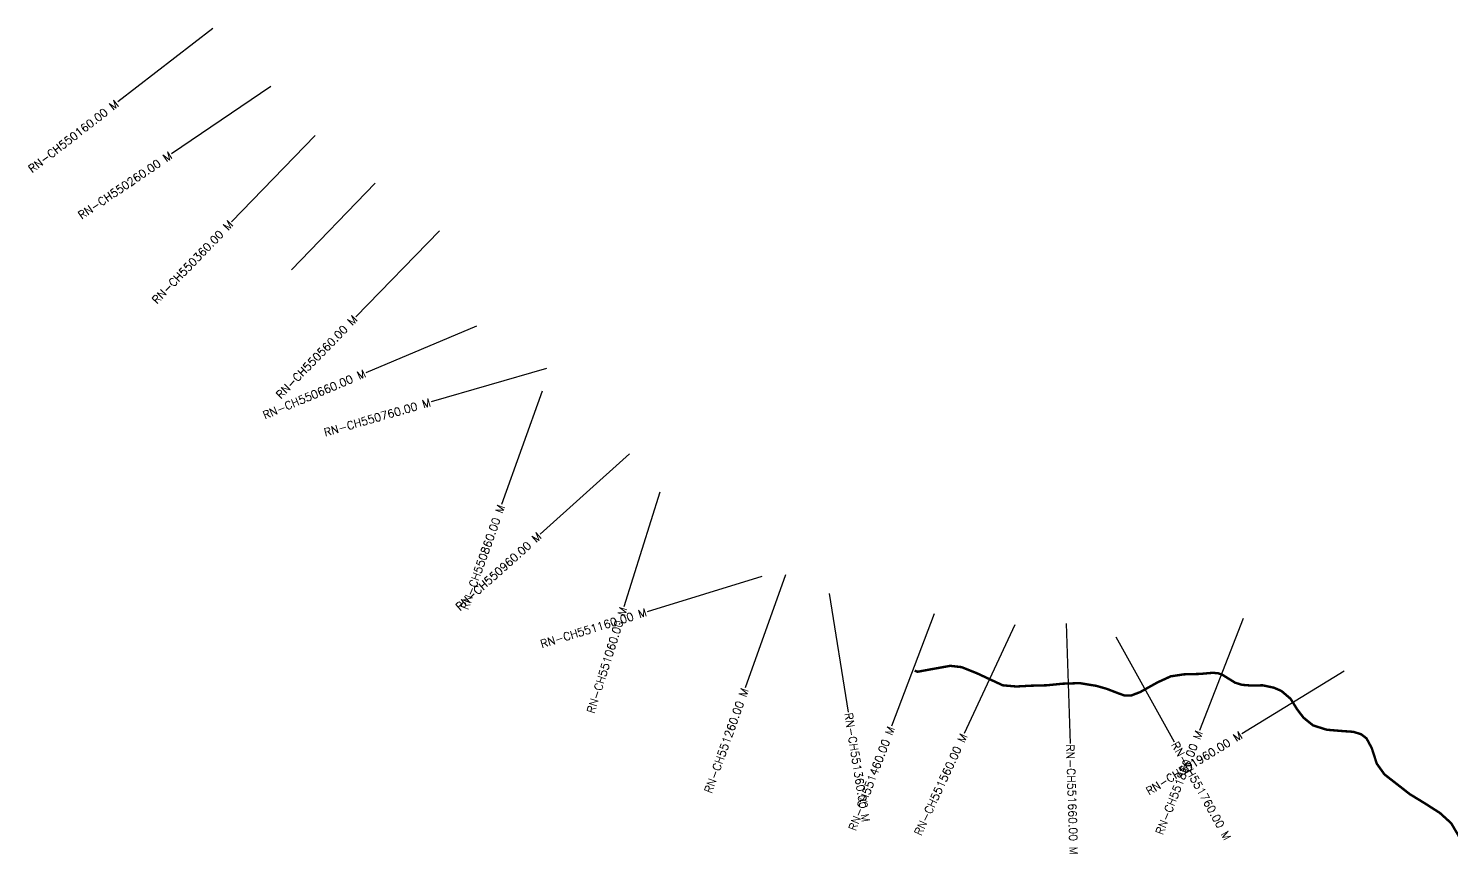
# Model space of a CAD drawing. Header units: metres. Extents: x 317826 to 321838, y 1856855 to 1863110.
# Drawn here: x 318259 to 320037, y 1858998 to 1860029 of the extents above; entities that cross this region are included whole.
import ezdxf
from ezdxf.enums import TextEntityAlignment as Align

# ---------------------------------------------------------------- set-up
doc = ezdxf.new("R2010")
doc.units = ezdxf.units.M
for name, color, linetype in [('CS', 134, 'Continuous'), ('CSMark', 6, 'Continuous'), ('NATURALLY PROTECTED', 3, 'Continuous')]:
    doc.layers.add(name, color=color, linetype=linetype)
doc.styles.get("Standard").update_dxf_attribs({"font": 'simplex.shx'})

msp = doc.modelspace()

# ---------------------------------------------------------------- linework, layer by layer
at = {"layer": 'CS'}
for p, q in [((318489.5, 1860028.7), (318370.9, 1859936.9)), ((318562.2, 1859956.2), (318438, 1859872)), ((318617.3, 1859894.9), (318512.9, 1859787.2)), ((318692.3, 1859835.3), (318588.1, 1859727.4)), ((318772.8, 1859776), (318668.2, 1859668.5)), ((318819.1, 1859656.9), (318680.8, 1859598.7)), ((318906.5, 1859603.9), (318762.4, 1859562.3)), ((318900.9, 1859575.6), (318850.5, 1859434.3)), ((319010.4, 1859497.3), (318898.7, 1859397.2)), ((319048, 1859449.5), (319003.1, 1859306.4)), ((319175.7, 1859344), (319032.3, 1859300.1)), ((319205.3, 1859346.4), (319154.9, 1859205.1)), ((319259.6, 1859322.9), (319283.6, 1859174.8)), ((319391, 1859297.5), (319337.6, 1859157.4)), ((319776.9, 1859291.7), (319722.3, 1859151.9)), ((319491.6, 1859284), (319428.5, 1859147.9)), ((319555.6, 1859285.5), (319560.7, 1859135.5)), ((319617.7, 1859268.7), (319690.5, 1859137.6)), ((319902.9, 1859226.1), (319775.1, 1859147.6))]:
    msp.add_line(p, q, dxfattribs=at)
at = {"layer": 'NATURALLY PROTECTED', "const_width": 3, "flags": 128}
msp.add_lwpolyline([(319366.5, 1859226.6), (319370.1, 1859225.2), (319384.7, 1859227.9), (319410.9, 1859232.6), (319425.1, 1859231), (319445, 1859223), (319476.5, 1859208.3), (319493.5, 1859206.8), (319511.8, 1859207.8), (319531.3, 1859208.3), (319551.3, 1859210.3), (319572.7, 1859211), (319593.5, 1859207.6), (319606.4, 1859203.9), (319621.5, 1859198.1), (319629.1, 1859195.4), (319636.6, 1859195.4), (319648.1, 1859199.8), (319670, 1859212), (319686.4, 1859219.5), (319703, 1859222), (319723, 1859222.5), (319733, 1859223.4), (319739.1, 1859223.9), (319745.8, 1859223.3), (319751.1, 1859221.3), (319760.8, 1859215.3), (319766.7, 1859211.6), (319775.4, 1859208.9), (319788, 1859207.9), (319801.2, 1859208.3), (319815.3, 1859205.3), (319824.7, 1859201.2), (319836.1, 1859191.5), (319844.1, 1859178.6), (319852.2, 1859167.9), (319864.2, 1859158.2), (319881.3, 1859152.8), (319901.4, 1859151.1), (319914.5, 1859150.2), (319924.2, 1859147.2), (319931, 1859142), (319937.6, 1859129.7), (319943.8, 1859110.4), (319953.3, 1859097.1), (319985.1, 1859072.3), (320003.3, 1859061.2), (320022.6, 1859048.9), (320036.7, 1859036.1), (320048.4, 1859016.3)], dxfattribs=at)

# ---------------------------------------------------------------- texts
at = {"layer": 'CSMark'}
for s, rotation, p in [('RN-CH550160.00 M', 37.7458, (318370.1, 1859936.3)), ('RN-CH550260.00 M', 34.1283, (318437.2, 1859871.4)), ('RN-CH550360.00 M', 45.8926, (318512.3, 1859786.4)), ('RN-CH550560.00 M', 45.7435, (318667.5, 1859667.8)), ('RN-CH550660.00 M', 22.8155, (318679.9, 1859598.4)), ('RN-CH550760.00 M', 16.0986, (318761.4, 1859562)), ('RN-CH550860.00 M', 70.3906, (318850.2, 1859433.4)), ('RN-CH550960.00 M', 41.8591, (318897.9, 1859396.5)), ('RN-CH551160.00 M', 17.0077, (319031.3, 1859299.9)), ('RN-CH551060.00 M', 72.5528, (319002.8, 1859305.5)), ('RN-CH551260.00 M', 70.3417, (319154.5, 1859204.2)), ('RN-CH551460.00 M', 69.1557, (319337.3, 1859156.4)), ('RN-CH551560.00 M', 65.1466, (319428.1, 1859147)), ('RN-CH551960.00 M', 31.5595, (319774.3, 1859147.1)), ('RN-CH551860.00 M', 68.6649, (319722, 1859151))]:
    msp.add_text(s, height=10, rotation=rotation, dxfattribs=at).set_placement(p, align=Align.MIDDLE_RIGHT)
for s, rotation, p in [('RN-CH551360.00 M', 279.2064, (319283.7, 1859173.9)), ('RN-CH551660.00 M', 271.951, (319560.7, 1859134.5)), ('RN-CH551760.00 M', 299.043, (319691, 1859136.7))]:
    msp.add_text(s, height=10, rotation=rotation, dxfattribs=at).set_placement(p, align=Align.MIDDLE_LEFT)

doc.saveas('drawing.dxf')
